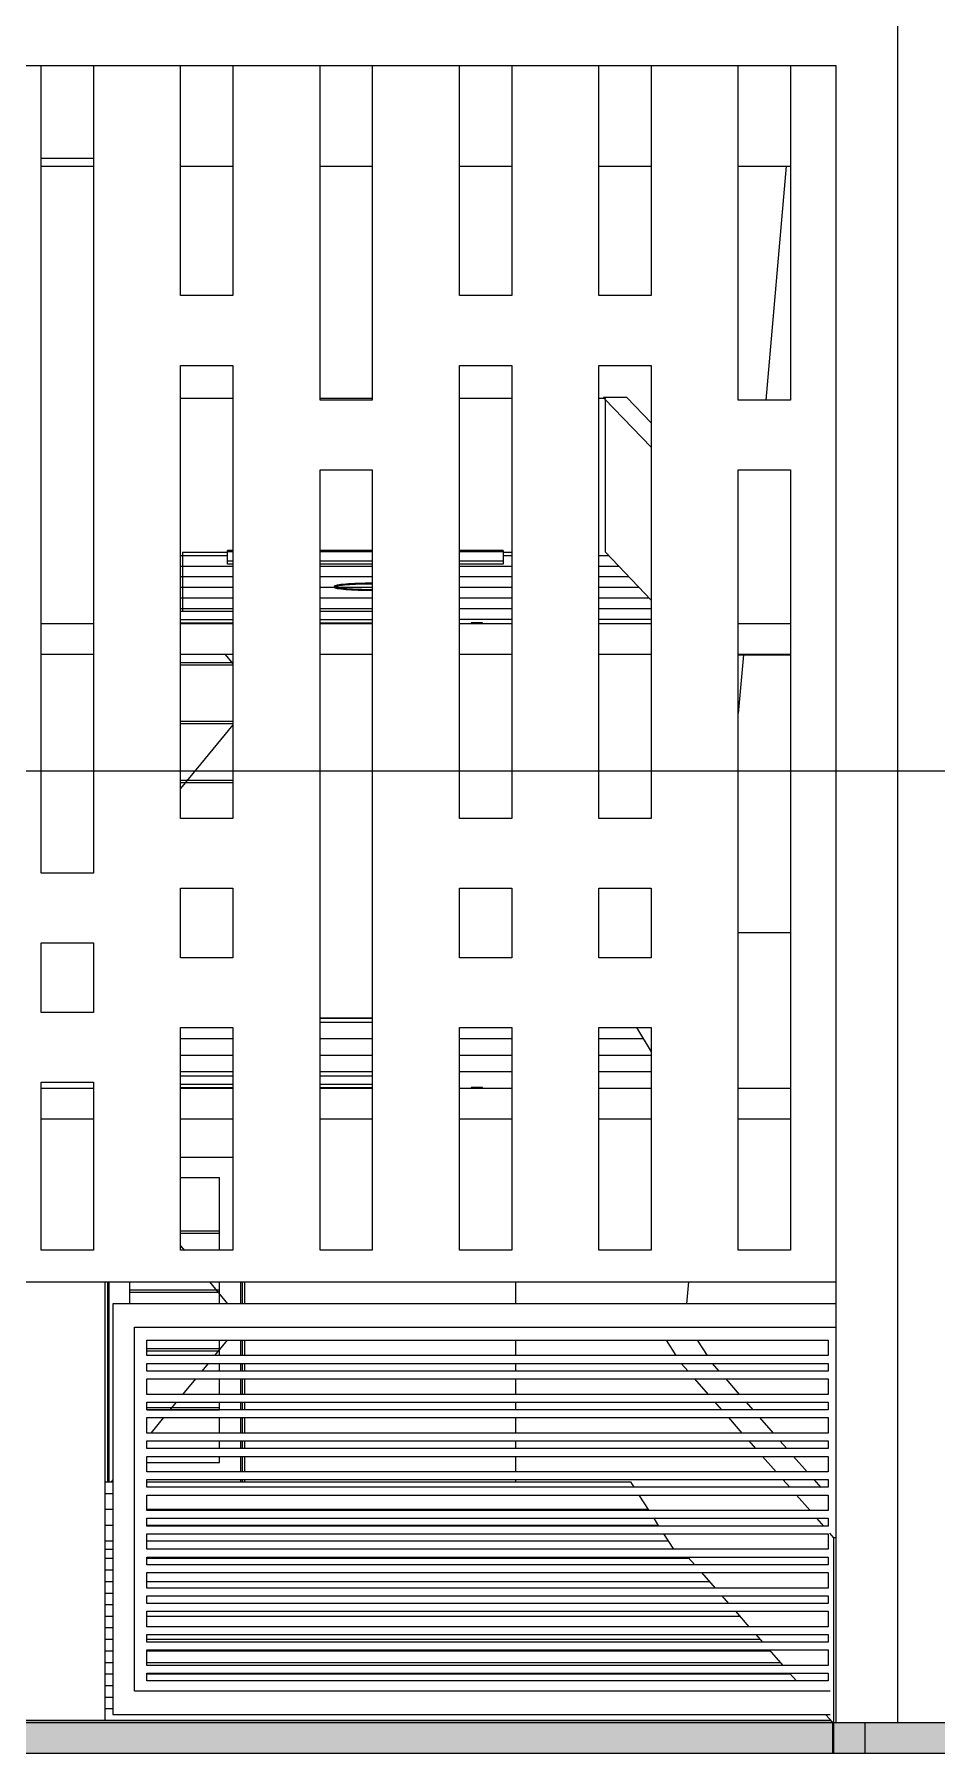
# Model space of a CAD drawing. Header units: metres. Extents: x -144 to 1000, y -717 to 29.
# Drawn here: x 394.303 to 395.533, y -559.774 to -557.429 of the extents above; entities that cross this region are included whole.
import ezdxf

# ---------------------------------------------------------------- set-up
doc = ezdxf.new("R2010")
doc.units = ezdxf.units.M
doc.linetypes.add('Trazo', pattern=[0.45, 0.225, -0.225])
doc.layers.get('0').update_dxf_attribs({"color": 1})
for name, color, linetype, lineweight in [('A-DETL-GENF', 1, 'Continuous', 9), ('A-DETL-THIN', 1, 'Continuous', 9), ('A-DOOR', 1, 'Continuous', 9), ('A-DOOR-HDLN', 1, 'Trazo', 20), ('A-FLOR', 2, 'Continuous', 9), ('A-FLOR-PATT', 8, 'Continuous', 50), ('A-WALL', 4, 'Continuous', 9), ('C-PRKG', 2, 'Continuous', 9), ('S-COLS', 7, 'Continuous', 9)]:
    doc.layers.add(name, color=color, linetype=linetype, lineweight=lineweight)

# ---------------------------------------------------------------- blocks, each defined once
blk = doc.blocks.new('A$C4d52d4f2')
at = {"layer": 'A-DETL-GENF', "lineweight": 9}
blk.add_hatch(color=256, dxfattribs=at).paths.add_polyline_path([(-0.503286, -0.294918), (-0.415907, -0.294918), (-0.415907, -0.294494), (-0.507513, -0.294494), (-0.507513, -0.294918)])
at = {"layer": 'A-DETL-THIN', "lineweight": 9}
for p, q in [((-0.507513, -0.294494), (-0.415907, -0.294494)), ((-0.415907, -0.294918), (-0.507549, -0.294918)), ((-0.415907, -0.294918), (-0.507513, -0.294918))]:
    blk.add_line(p, q, dxfattribs=at)
at = {"layer": 'A-DOOR', "lineweight": 9}
for p, q in [((-0.44544, -0.279951), (-0.444723, -0.279951)), ((-0.44544, -0.279983), (-0.444723, -0.279983)), ((-0.44544, -0.280758), (-0.444723, -0.280758)), ((-0.44544, -0.28079), (-0.444723, -0.28079)), ((-0.44544, -0.281566), (-0.444723, -0.281566)), ((-0.44544, -0.281597), (-0.444723, -0.281597)), ((-0.44544, -0.287015), (-0.444905, -0.287015)), ((-0.444905, -0.288014), (-0.444905, -0.287015)), ((-0.44544, -0.287748), (-0.444905, -0.287748)), ((-0.44544, -0.28778), (-0.444905, -0.28778)), ((-0.446445, -0.288446), (-0.446445, -0.29119)), ((-0.446424, -0.288446), (-0.446424, -0.29119)), ((-0.446137, -0.28875), (-0.446137, -0.288446)), ((-0.446137, -0.288555), (-0.444905, -0.288555)), ((-0.446137, -0.288587), (-0.444905, -0.288587)), ((-0.444905, -0.28875), (-0.444905, -0.288446)), ((-0.444618, -0.288446), (-0.444618, -0.28875)), ((-0.444596, -0.288446), (-0.444596, -0.28875)), ((-0.444905, -0.28946), (-0.444905, -0.289247)), ((-0.444618, -0.289247), (-0.444618, -0.28946)), ((-0.444596, -0.289247), (-0.444596, -0.28946)), ((-0.445904, -0.289363), (-0.444905, -0.289363)), ((-0.445904, -0.289395), (-0.444905, -0.289395)), ((-0.444905, -0.289672), (-0.444905, -0.289566)), ((-0.444618, -0.289566), (-0.444618, -0.289672)), ((-0.444596, -0.289566), (-0.444596, -0.289672)), ((-0.444905, -0.289991), (-0.444905, -0.289779)), ((-0.444618, -0.289779), (-0.444618, -0.289991)), ((-0.444596, -0.289779), (-0.444596, -0.289991)), ((-0.445904, -0.29017), (-0.444905, -0.29017)), ((-0.445904, -0.290202), (-0.444905, -0.290202)), ((-0.444905, -0.290204), (-0.444905, -0.290097)), ((-0.444618, -0.290097), (-0.444618, -0.290204)), ((-0.444596, -0.290097), (-0.444596, -0.290204)), ((-0.444905, -0.290522), (-0.444905, -0.29031)), ((-0.444618, -0.29031), (-0.444618, -0.290522)), ((-0.444596, -0.29031), (-0.444596, -0.290522)), ((-0.444905, -0.290735), (-0.444905, -0.290628)), ((-0.444618, -0.290628), (-0.444618, -0.290735)), ((-0.444596, -0.290628), (-0.444596, -0.290735)), ((-0.445904, -0.290924), (-0.444905, -0.290924)), ((-0.444905, -0.290924), (-0.444905, -0.290841)), ((-0.444618, -0.290841), (-0.444618, -0.291053)), ((-0.444596, -0.290841), (-0.444596, -0.291053)), ((-0.444618, -0.29116), (-0.444618, -0.29119)), ((-0.444596, -0.29116), (-0.444596, -0.29119))]:
    blk.add_line(p, q, dxfattribs=at)
at = {"layer": 'A-DOOR-HDLN', "lineweight": 9}
for p, q in [((-0.444829, -0.279841), (-0.444723, -0.279972)), ((-0.444723, -0.280805), (-0.44544, -0.28168)), ((-0.44544, -0.287953), (-0.445389, -0.288016)), ((-0.445042, -0.288446), (-0.444795, -0.28875)), ((-0.444803, -0.289247), (-0.444977, -0.28946)), ((-0.445064, -0.289566), (-0.445151, -0.289672)), ((-0.445238, -0.289779), (-0.445412, -0.289991)), ((-0.445499, -0.290097), (-0.445586, -0.290204)), ((-0.445673, -0.29031), (-0.445847, -0.290522)), ((-0.44637, -0.291162), (-0.446394, -0.29119))]:
    blk.add_line(p, q, dxfattribs=at)
at = {"layer": 'A-FLOR', "lineweight": 9}
for p, q in [((-0.439612, -0.27844), (-0.438987, -0.279096)), ((-0.447352, -0.279416), (-0.446635, -0.279416)), ((-0.44544, -0.279416), (-0.444723, -0.279416)), ((-0.443528, -0.279416), (-0.442811, -0.279416)), ((-0.441616, -0.279416), (-0.440899, -0.279416)), ((-0.439704, -0.279416), (-0.438987, -0.279416)), ((-0.437792, -0.279416), (-0.437075, -0.279416)), ((-0.446635, -0.279841), (-0.447352, -0.279841)), ((-0.444723, -0.279841), (-0.44544, -0.279841)), ((-0.442811, -0.279841), (-0.443528, -0.279841)), ((-0.440899, -0.279841), (-0.441616, -0.279841)), ((-0.438987, -0.279841), (-0.439704, -0.279841)), ((-0.437075, -0.279841), (-0.437792, -0.279841)), ((-0.443528, -0.284828), (-0.442811, -0.284828)), ((-0.443528, -0.28483), (-0.442811, -0.28483)), ((-0.439189, -0.284959), (-0.438987, -0.285291)), ((-0.447352, -0.28579), (-0.446635, -0.28579)), ((-0.44544, -0.28579), (-0.444723, -0.28579)), ((-0.443528, -0.28579), (-0.442811, -0.28579)), ((-0.441616, -0.28579), (-0.440899, -0.28579)), ((-0.439704, -0.28579), (-0.438987, -0.28579)), ((-0.437792, -0.28579), (-0.437075, -0.28579)), ((-0.446635, -0.286215), (-0.447352, -0.286215)), ((-0.444723, -0.286215), (-0.44544, -0.286215)), ((-0.442811, -0.286215), (-0.443528, -0.286215)), ((-0.440899, -0.286215), (-0.441616, -0.286215)), ((-0.438987, -0.286215), (-0.439704, -0.286215)), ((-0.437075, -0.286215), (-0.437792, -0.286215)), ((-0.446477, -0.29119), (-0.44637, -0.29119)), ((-0.445904, -0.29119), (-0.43927, -0.29119)), ((-0.43927, -0.29119), (-0.439222, -0.291266)), ((-0.439154, -0.291372), (-0.439019, -0.291584)), ((-0.438951, -0.291691), (-0.438884, -0.291797)), ((-0.438816, -0.291903), (-0.438682, -0.292114)), ((-0.446477, -0.292114), (-0.44637, -0.292114)), ((-0.438576, -0.292114), (-0.445904, -0.292114)), ((-0.438482, -0.292222), (-0.438389, -0.292328)), ((-0.438296, -0.292434), (-0.43811, -0.292647)), ((-0.438017, -0.292753), (-0.437924, -0.292859)), ((-0.437831, -0.292965), (-0.437645, -0.293178)), ((-0.437552, -0.293284), (-0.437459, -0.29339)), ((-0.437366, -0.293497), (-0.43718, -0.293709)), ((-0.437087, -0.293815), (-0.436994, -0.293922)), ((-0.436593, -0.29438), (-0.436494, -0.294494)), ((-0.436494, -0.294918), (-0.436494, -0.294494))]:
    blk.add_line(p, q, dxfattribs=at)
at = {"layer": 'A-FLOR-PATT', "color": 9, "lineweight": 9, "true_color": 0xc0c0c0}
for p, q in [((-0.44544, -0.278483), (-0.444799, -0.278483)), ((-0.441018, -0.278483), (-0.440899, -0.278483)), ((-0.439704, -0.278483), (-0.439571, -0.278483)), ((-0.44544, -0.278629), (-0.444723, -0.278629)), ((-0.443528, -0.278629), (-0.442811, -0.278629)), ((-0.441616, -0.278629), (-0.440899, -0.278629)), ((-0.439704, -0.278629), (-0.439432, -0.278629)), ((-0.44544, -0.278774), (-0.444723, -0.278774)), ((-0.44544, -0.27892), (-0.444723, -0.27892)), ((-0.443528, -0.278774), (-0.442811, -0.278774)), ((-0.443528, -0.27892), (-0.442811, -0.27892)), ((-0.441616, -0.278774), (-0.440899, -0.278774)), ((-0.441616, -0.27892), (-0.440899, -0.27892)), ((-0.439704, -0.278774), (-0.439293, -0.278774)), ((-0.439704, -0.27892), (-0.439154, -0.27892)), ((-0.44544, -0.279066), (-0.444723, -0.279066)), ((-0.44544, -0.279212), (-0.444723, -0.279212)), ((-0.443528, -0.279066), (-0.442811, -0.279066)), ((-0.443528, -0.279212), (-0.442811, -0.279212)), ((-0.441616, -0.279066), (-0.440899, -0.279066)), ((-0.441616, -0.279212), (-0.440899, -0.279212)), ((-0.439704, -0.279066), (-0.439015, -0.279066)), ((-0.439704, -0.279212), (-0.438987, -0.279212)), ((-0.441616, -0.279358), (-0.440899, -0.279358)), ((-0.439704, -0.279358), (-0.438987, -0.279358)), ((-0.44544, -0.28511), (-0.444723, -0.28511)), ((-0.443528, -0.284884), (-0.442811, -0.284884)), ((-0.443528, -0.28511), (-0.442811, -0.28511)), ((-0.441616, -0.28511), (-0.440899, -0.28511)), ((-0.439704, -0.28511), (-0.439097, -0.28511)), ((-0.44544, -0.285337), (-0.444723, -0.285337)), ((-0.443528, -0.285337), (-0.442811, -0.285337)), ((-0.441616, -0.285337), (-0.440899, -0.285337)), ((-0.439704, -0.285337), (-0.438987, -0.285337)), ((-0.44544, -0.285563), (-0.444723, -0.285563)), ((-0.443528, -0.285563), (-0.442811, -0.285563)), ((-0.441616, -0.285563), (-0.440899, -0.285563)), ((-0.439704, -0.285563), (-0.438987, -0.285563)), ((-0.445368, -0.285789), (-0.444723, -0.285789)), ((-0.441616, -0.285789), (-0.440899, -0.285789)), ((-0.439704, -0.285789), (-0.438987, -0.285789)), ((-0.446477, -0.291349), (-0.44637, -0.291349)), ((-0.446477, -0.291566), (-0.44637, -0.291566)), ((-0.445897, -0.291566), (-0.43903, -0.291566)), ((-0.446477, -0.291784), (-0.44637, -0.291784)), ((-0.445896, -0.291784), (-0.438893, -0.291784)), ((-0.446477, -0.292001), (-0.44637, -0.292001)), ((-0.445904, -0.292001), (-0.438755, -0.292001)), ((-0.446477, -0.29224), (-0.44637, -0.29224)), ((-0.446477, -0.292399), (-0.44637, -0.292399)), ((-0.445904, -0.29224), (-0.438466, -0.29224)), ((-0.446477, -0.292557), (-0.44637, -0.292557)), ((-0.445904, -0.292557), (-0.438188, -0.292557)), ((-0.446477, -0.292716), (-0.44637, -0.292716)), ((-0.446477, -0.292874), (-0.44637, -0.292874)), ((-0.446477, -0.293033), (-0.44637, -0.293033)), ((-0.445904, -0.293033), (-0.437772, -0.293033)), ((-0.446477, -0.293191), (-0.44637, -0.293191)), ((-0.446477, -0.29335), (-0.44637, -0.29335)), ((-0.445904, -0.29335), (-0.437495, -0.29335)), ((-0.446477, -0.293508), (-0.44637, -0.293508)), ((-0.445904, -0.293508), (-0.437356, -0.293508)), ((-0.446477, -0.293667), (-0.44637, -0.293667)), ((-0.446477, -0.293826), (-0.44637, -0.293826)), ((-0.445904, -0.293667), (-0.437217, -0.293667)), ((-0.445904, -0.293826), (-0.437078, -0.293826)), ((-0.446477, -0.293984), (-0.44637, -0.293984)), ((-0.446477, -0.294143), (-0.44637, -0.294143)), ((-0.446477, -0.294301), (-0.44637, -0.294301)), ((-0.45455, -0.29446), (-0.436523, -0.29446))]:
    blk.add_line(p, q, dxfattribs=at)
at = {"layer": 'A-WALL', "lineweight": 9}
for p, q in [((-0.435601, -0.294494), (-0.435601, -0.270911)), ((-0.502393, -0.271761), (-0.436451, -0.271761)), ((-0.447352, -0.282841), (-0.447352, -0.271761)), ((-0.446635, -0.271761), (-0.446635, -0.282841)), ((-0.44544, -0.27492), (-0.44544, -0.271761)), ((-0.444723, -0.271761), (-0.444723, -0.27492)), ((-0.443528, -0.276354), (-0.443528, -0.271761)), ((-0.442811, -0.271761), (-0.442811, -0.276354)), ((-0.441616, -0.27492), (-0.441616, -0.271761)), ((-0.440899, -0.271761), (-0.440899, -0.27492)), ((-0.439704, -0.27492), (-0.439704, -0.271761)), ((-0.438987, -0.271761), (-0.438987, -0.27492)), ((-0.437792, -0.276354), (-0.437792, -0.271761)), ((-0.437075, -0.271761), (-0.437075, -0.276354)), ((-0.436451, -0.271761), (-0.436451, -0.294494)), ((-0.447352, -0.273142), (-0.446635, -0.273142)), ((-0.44544, -0.273142), (-0.444723, -0.273142)), ((-0.443528, -0.273142), (-0.442811, -0.273142)), ((-0.441616, -0.273142), (-0.440899, -0.273142)), ((-0.439704, -0.273142), (-0.438987, -0.273142)), ((-0.437792, -0.273142), (-0.437075, -0.273142)), ((-0.437134, -0.273142), (-0.437415, -0.276354)), ((-0.444723, -0.27492), (-0.44544, -0.27492)), ((-0.440899, -0.27492), (-0.441616, -0.27492)), ((-0.438987, -0.27492), (-0.439704, -0.27492)), ((-0.44544, -0.28209), (-0.44544, -0.275876)), ((-0.44544, -0.275876), (-0.444723, -0.275876)), ((-0.444723, -0.275876), (-0.444723, -0.28209)), ((-0.441616, -0.28209), (-0.441616, -0.275876)), ((-0.441616, -0.275876), (-0.440899, -0.275876)), ((-0.440899, -0.275876), (-0.440899, -0.28209)), ((-0.439704, -0.28209), (-0.439704, -0.275876)), ((-0.439704, -0.275876), (-0.438987, -0.275876)), ((-0.438987, -0.275876), (-0.438987, -0.28209)), ((-0.444723, -0.276332), (-0.44544, -0.276332)), ((-0.442811, -0.276332), (-0.443528, -0.276332)), ((-0.442811, -0.276354), (-0.443528, -0.276354)), ((-0.440899, -0.276332), (-0.441616, -0.276332)), ((-0.439612, -0.276332), (-0.439704, -0.276332)), ((-0.439625, -0.276332), (-0.43964, -0.276316)), ((-0.43964, -0.276316), (-0.43964, -0.276332)), ((-0.43932, -0.276318), (-0.43964, -0.276316)), ((-0.438987, -0.276996), (-0.439624, -0.276333)), ((-0.439612, -0.276333), (-0.439612, -0.276332)), ((-0.439612, -0.27844), (-0.439612, -0.276345)), ((-0.43932, -0.276318), (-0.438987, -0.276665)), ((-0.437075, -0.276354), (-0.437792, -0.276354)), ((-0.443528, -0.288014), (-0.443528, -0.27731)), ((-0.443528, -0.27731), (-0.442811, -0.27731)), ((-0.442811, -0.27731), (-0.442811, -0.288014)), ((-0.437792, -0.288014), (-0.437792, -0.27731)), ((-0.437792, -0.27731), (-0.437075, -0.27731)), ((-0.437075, -0.27731), (-0.437075, -0.288014)), ((-0.437721, -0.279845), (-0.437792, -0.280653)), ((-0.437792, -0.279845), (-0.437075, -0.279845)), ((-0.444723, -0.28209), (-0.44544, -0.28209)), ((-0.440899, -0.28209), (-0.441616, -0.28209)), ((-0.438987, -0.28209), (-0.439704, -0.28209)), ((-0.446635, -0.282841), (-0.447352, -0.282841)), ((-0.44544, -0.284002), (-0.44544, -0.283046)), ((-0.44544, -0.283046), (-0.444723, -0.283046)), ((-0.444723, -0.283046), (-0.444723, -0.284002)), ((-0.441616, -0.284002), (-0.441616, -0.283046)), ((-0.441616, -0.283046), (-0.440899, -0.283046)), ((-0.440899, -0.283046), (-0.440899, -0.284002)), ((-0.439704, -0.284002), (-0.439704, -0.283046)), ((-0.439704, -0.283046), (-0.438987, -0.283046)), ((-0.438987, -0.283046), (-0.438987, -0.284002)), ((-0.437075, -0.28366), (-0.437792, -0.28366)), ((-0.447352, -0.284753), (-0.447352, -0.283797)), ((-0.447352, -0.283797), (-0.446635, -0.283797)), ((-0.446635, -0.283797), (-0.446635, -0.284753)), ((-0.444723, -0.284002), (-0.44544, -0.284002)), ((-0.440899, -0.284002), (-0.441616, -0.284002)), ((-0.438987, -0.284002), (-0.439704, -0.284002)), ((-0.446635, -0.284753), (-0.447352, -0.284753)), ((-0.44544, -0.288014), (-0.44544, -0.284959)), ((-0.44544, -0.284959), (-0.444723, -0.284959)), ((-0.444723, -0.284959), (-0.444723, -0.288014)), ((-0.441616, -0.288014), (-0.441616, -0.284959)), ((-0.441616, -0.284959), (-0.440899, -0.284959)), ((-0.440899, -0.284959), (-0.440899, -0.288014)), ((-0.439704, -0.288014), (-0.439704, -0.284959)), ((-0.439704, -0.284959), (-0.438987, -0.284959)), ((-0.438987, -0.284959), (-0.438987, -0.288014)), ((-0.447352, -0.288014), (-0.447352, -0.285709)), ((-0.447352, -0.285709), (-0.446635, -0.285709)), ((-0.446635, -0.285709), (-0.446635, -0.288014)), ((-0.44544, -0.286739), (-0.444723, -0.286739)), ((-0.446635, -0.288014), (-0.447352, -0.288014)), ((-0.444723, -0.288014), (-0.44544, -0.288014)), ((-0.442811, -0.288014), (-0.443528, -0.288014)), ((-0.440899, -0.288014), (-0.441616, -0.288014)), ((-0.438987, -0.288014), (-0.439704, -0.288014)), ((-0.437075, -0.288014), (-0.437792, -0.288014)), ((-0.468997, -0.288446), (-0.436451, -0.288446)), ((-0.444565, -0.288446), (-0.444565, -0.28875)), ((-0.440847, -0.288446), (-0.440847, -0.28875)), ((-0.438474, -0.288446), (-0.4385, -0.28875)), ((-0.436451, -0.28875), (-0.44637, -0.28875)), ((-0.44637, -0.28875), (-0.44637, -0.29438)), ((-0.446073, -0.294062), (-0.446073, -0.289069)), ((-0.446073, -0.289069), (-0.436451, -0.289069)), ((-0.445904, -0.289247), (-0.436557, -0.289247)), ((-0.445904, -0.28946), (-0.445904, -0.289247)), ((-0.444565, -0.289247), (-0.444565, -0.28946)), ((-0.440847, -0.289247), (-0.440847, -0.28946)), ((-0.438642, -0.28946), (-0.438777, -0.289247)), ((-0.438353, -0.289247), (-0.438218, -0.28946)), ((-0.436557, -0.289247), (-0.436557, -0.28946)), ((-0.436557, -0.28946), (-0.445904, -0.28946)), ((-0.445904, -0.289566), (-0.436557, -0.289566)), ((-0.445904, -0.289672), (-0.445904, -0.289566)), ((-0.444565, -0.289566), (-0.444565, -0.289672)), ((-0.440847, -0.289566), (-0.440847, -0.289672)), ((-0.43848, -0.289672), (-0.438573, -0.289566)), ((-0.438149, -0.289566), (-0.438057, -0.289672)), ((-0.436557, -0.289566), (-0.436557, -0.289672)), ((-0.436557, -0.289672), (-0.445904, -0.289672)), ((-0.445904, -0.289779), (-0.436557, -0.289779)), ((-0.445904, -0.289991), (-0.445904, -0.289779)), ((-0.444565, -0.289779), (-0.444565, -0.289991)), ((-0.440847, -0.289779), (-0.440847, -0.289991)), ((-0.438201, -0.289991), (-0.438387, -0.289779)), ((-0.437964, -0.289779), (-0.437778, -0.289991)), ((-0.436557, -0.289779), (-0.436557, -0.289991)), ((-0.436557, -0.289991), (-0.445904, -0.289991)), ((-0.445904, -0.290097), (-0.436557, -0.290097)), ((-0.445904, -0.290204), (-0.445904, -0.290097)), ((-0.436557, -0.290204), (-0.445904, -0.290204)), ((-0.444565, -0.290097), (-0.444565, -0.290204)), ((-0.440847, -0.290097), (-0.440847, -0.290204)), ((-0.438015, -0.290204), (-0.438108, -0.290097)), ((-0.437685, -0.290097), (-0.437592, -0.290204)), ((-0.436557, -0.290097), (-0.436557, -0.290204)), ((-0.445904, -0.29031), (-0.436557, -0.29031)), ((-0.445904, -0.290522), (-0.445904, -0.29031)), ((-0.436557, -0.290522), (-0.445904, -0.290522)), ((-0.444565, -0.29031), (-0.444565, -0.290522)), ((-0.440847, -0.29031), (-0.440847, -0.290522)), ((-0.437736, -0.290522), (-0.437922, -0.29031)), ((-0.437499, -0.29031), (-0.437313, -0.290522)), ((-0.436557, -0.29031), (-0.436557, -0.290522)), ((-0.445904, -0.290628), (-0.436557, -0.290628)), ((-0.445904, -0.290735), (-0.445904, -0.290628)), ((-0.436557, -0.290735), (-0.445904, -0.290735)), ((-0.444565, -0.290628), (-0.444565, -0.290735)), ((-0.440847, -0.290628), (-0.440847, -0.290735)), ((-0.43755, -0.290735), (-0.437643, -0.290628)), ((-0.43722, -0.290628), (-0.437127, -0.290735)), ((-0.436557, -0.290628), (-0.436557, -0.290735)), ((-0.445904, -0.290841), (-0.436557, -0.290841)), ((-0.445904, -0.291053), (-0.445904, -0.290841)), ((-0.444565, -0.290841), (-0.444565, -0.291053)), ((-0.440847, -0.290841), (-0.440847, -0.291053)), ((-0.437271, -0.291053), (-0.437457, -0.290841)), ((-0.437034, -0.290841), (-0.436848, -0.291053)), ((-0.436557, -0.290841), (-0.436557, -0.291053)), ((-0.436557, -0.291053), (-0.445904, -0.291053)), ((-0.445904, -0.29116), (-0.436557, -0.29116)), ((-0.445904, -0.291266), (-0.445904, -0.29116)), ((-0.444565, -0.29116), (-0.444565, -0.29119)), ((-0.440847, -0.29116), (-0.440847, -0.29119)), ((-0.437085, -0.291266), (-0.437178, -0.29116)), ((-0.436755, -0.29116), (-0.436661, -0.291267)), ((-0.436557, -0.29116), (-0.436557, -0.291266)), ((-0.436557, -0.291266), (-0.445904, -0.291266)), ((-0.445904, -0.291372), (-0.436557, -0.291372)), ((-0.445904, -0.291584), (-0.445904, -0.291372)), ((-0.436806, -0.291584), (-0.436992, -0.291372)), ((-0.436569, -0.291372), (-0.436557, -0.291386)), ((-0.436557, -0.291372), (-0.436557, -0.291584)), ((-0.436557, -0.291584), (-0.445904, -0.291584)), ((-0.445904, -0.291691), (-0.436557, -0.291691)), ((-0.445904, -0.291797), (-0.445904, -0.291691)), ((-0.43662, -0.291797), (-0.436715, -0.291689)), ((-0.436557, -0.291691), (-0.436557, -0.291797)), ((-0.436557, -0.291797), (-0.445904, -0.291797)), ((-0.445904, -0.291903), (-0.436557, -0.291903)), ((-0.445904, -0.292116), (-0.445904, -0.291903)), ((-0.436557, -0.291903), (-0.436557, -0.292116)), ((-0.43648, -0.291957), (-0.436534, -0.291895)), ((-0.436557, -0.292116), (-0.445904, -0.292116)), ((-0.43648, -0.294918), (-0.43648, -0.291957)), ((-0.436451, -0.291957), (-0.43648, -0.291957)), ((-0.445904, -0.292222), (-0.436557, -0.292222)), ((-0.445904, -0.292328), (-0.445904, -0.292222)), ((-0.436557, -0.292328), (-0.445904, -0.292328)), ((-0.436557, -0.292222), (-0.436557, -0.292328)), ((-0.445904, -0.292434), (-0.436557, -0.292434)), ((-0.445904, -0.292647), (-0.445904, -0.292434)), ((-0.436557, -0.292647), (-0.445904, -0.292647)), ((-0.436557, -0.292434), (-0.436557, -0.292647)), ((-0.445904, -0.292753), (-0.436557, -0.292753)), ((-0.445904, -0.292859), (-0.445904, -0.292753)), ((-0.436557, -0.292859), (-0.445904, -0.292859)), ((-0.436557, -0.292753), (-0.436557, -0.292859)), ((-0.445904, -0.292965), (-0.436557, -0.292965)), ((-0.445904, -0.293178), (-0.445904, -0.292965)), ((-0.436557, -0.292965), (-0.436557, -0.293178)), ((-0.436557, -0.293178), (-0.445904, -0.293178)), ((-0.445904, -0.293284), (-0.436557, -0.293284)), ((-0.445904, -0.29339), (-0.445904, -0.293284)), ((-0.436557, -0.293284), (-0.436557, -0.29339)), ((-0.436557, -0.29339), (-0.445904, -0.29339)), ((-0.445904, -0.293497), (-0.436557, -0.293497)), ((-0.445904, -0.293709), (-0.445904, -0.293497)), ((-0.436557, -0.293497), (-0.436557, -0.293709)), ((-0.436557, -0.293709), (-0.445904, -0.293709)), ((-0.445904, -0.293815), (-0.436557, -0.293815)), ((-0.445904, -0.293922), (-0.445904, -0.293815)), ((-0.436557, -0.293815), (-0.436557, -0.293922)), ((-0.436529, -0.294062), (-0.446073, -0.294062)), ((-0.436557, -0.293922), (-0.445904, -0.293922)), ((-0.436492, -0.294494), (-0.502393, -0.294494)), ((-0.44637, -0.29438), (-0.436529, -0.29438)), ((-0.436492, -0.294918), (-0.436492, -0.294494)), ((-0.436451, -0.294494), (-0.435601, -0.294494)), ((-0.436057, -0.294494), (-0.436057, -0.294918))]:
    blk.add_line(p, q, dxfattribs=at)
at = {"layer": 'C-PRKG', "lineweight": 9}
for p, q in [((-0.445414, -0.27844), (-0.444799, -0.27844)), ((-0.445414, -0.27844), (-0.445414, -0.279246)), ((-0.444799, -0.278434), (-0.444799, -0.278417)), ((-0.444723, -0.278417), (-0.444799, -0.278417)), ((-0.444799, -0.278563), (-0.444799, -0.278434)), ((-0.444723, -0.278434), (-0.444799, -0.278434)), ((-0.442811, -0.278417), (-0.443528, -0.278417)), ((-0.442811, -0.278434), (-0.443528, -0.278434)), ((-0.441018, -0.278417), (-0.441616, -0.278417)), ((-0.441018, -0.278434), (-0.441616, -0.278434)), ((-0.441018, -0.278417), (-0.441018, -0.278434)), ((-0.441018, -0.278434), (-0.441018, -0.278563)), ((-0.441018, -0.27844), (-0.440899, -0.27844)), ((-0.444799, -0.278605), (-0.444799, -0.278563)), ((-0.444723, -0.278563), (-0.444799, -0.278563)), ((-0.444723, -0.278605), (-0.444799, -0.278605)), ((-0.442811, -0.278563), (-0.443528, -0.278563)), ((-0.442811, -0.278605), (-0.443528, -0.278605)), ((-0.441018, -0.278563), (-0.441616, -0.278563)), ((-0.441018, -0.278605), (-0.441616, -0.278605)), ((-0.441018, -0.278563), (-0.441018, -0.278605)), ((-0.443332, -0.278908), (-0.443332, -0.278918)), ((-0.44544, -0.279246), (-0.444723, -0.279246)), ((-0.444723, -0.279367), (-0.44544, -0.279367)), ((-0.44544, -0.279409), (-0.444723, -0.279409)), ((-0.443528, -0.279246), (-0.442811, -0.279246)), ((-0.442811, -0.279367), (-0.443528, -0.279367)), ((-0.443528, -0.279409), (-0.442811, -0.279409)), ((-0.443464, -0.279416), (-0.443464, -0.279405)), ((-0.441299, -0.279409), (-0.441457, -0.279409)), ((-0.441457, -0.279409), (-0.441457, -0.279416)), ((-0.441299, -0.279416), (-0.441299, -0.279409)), ((-0.44544, -0.28562), (-0.444723, -0.28562)), ((-0.444723, -0.28574), (-0.44544, -0.28574)), ((-0.44544, -0.285783), (-0.444723, -0.285783)), ((-0.443528, -0.28562), (-0.442811, -0.28562)), ((-0.442811, -0.28574), (-0.443528, -0.28574)), ((-0.443528, -0.285783), (-0.442811, -0.285783)), ((-0.443464, -0.28579), (-0.443464, -0.285779)), ((-0.441299, -0.285783), (-0.441457, -0.285783)), ((-0.441457, -0.285783), (-0.441457, -0.28579)), ((-0.441299, -0.28579), (-0.441299, -0.285783))]:
    blk.add_line(p, q, dxfattribs=at)
for centre, major_axis, start_param, end_param in [((-0.442865, -0.278908), (0.000467, 0), 1.454644, 3.141593), ((-0.442865, -0.278918), (-0.000467, 0), 5.729359, 6.283185), ((-0.442865, -0.278908), (-0.000467, 0), 0, 1.686949), ((-0.442865, -0.278918), (0.000467, 0), 3.141593, 4.828541), ((-0.442865, -0.278908), (0.000446, 0), 1.449966, 3.141593), ((-0.442865, -0.278918), (0.000446, 0), 1.449966, 3.141593), ((-0.442865, -0.278908), (0.000446, 0), 3.141593, 4.833219), ((-0.442865, -0.278918), (0.000446, 0), 3.141593, 3.742078)]:
    blk.add_ellipse(centre, major_axis=major_axis, ratio=0.091498, start_param=start_param, end_param=end_param, dxfattribs=at)
at = {"layer": 'S-COLS', "lineweight": 9}
for p, q in [((-0.447352, -0.273035), (-0.446635, -0.273035)), ((-0.446477, -0.294451), (-0.446477, -0.288446)), ((-0.446477, -0.292114), (-0.446477, -0.288446))]:
    blk.add_line(p, q, dxfattribs=at)

msp = doc.modelspace()

# ---------------------------------------------------------------- linework, layer by layer
msp.add_lwpolyline([(388.1681, -557.361), (397.448, -557.361), (397.448, -558.4343), (388.1681, -558.4343)], close=True)

# ---------------------------------------------------------------- block references
at = {"xscale": 99.43160273753426, "yscale": 99.43160273753426, "zscale": 99.43160273753426}
msp.add_blockref('A$C4d52d4f2', (438.7932, -530.4501), dxfattribs=at)

doc.saveas('drawing.dxf')
